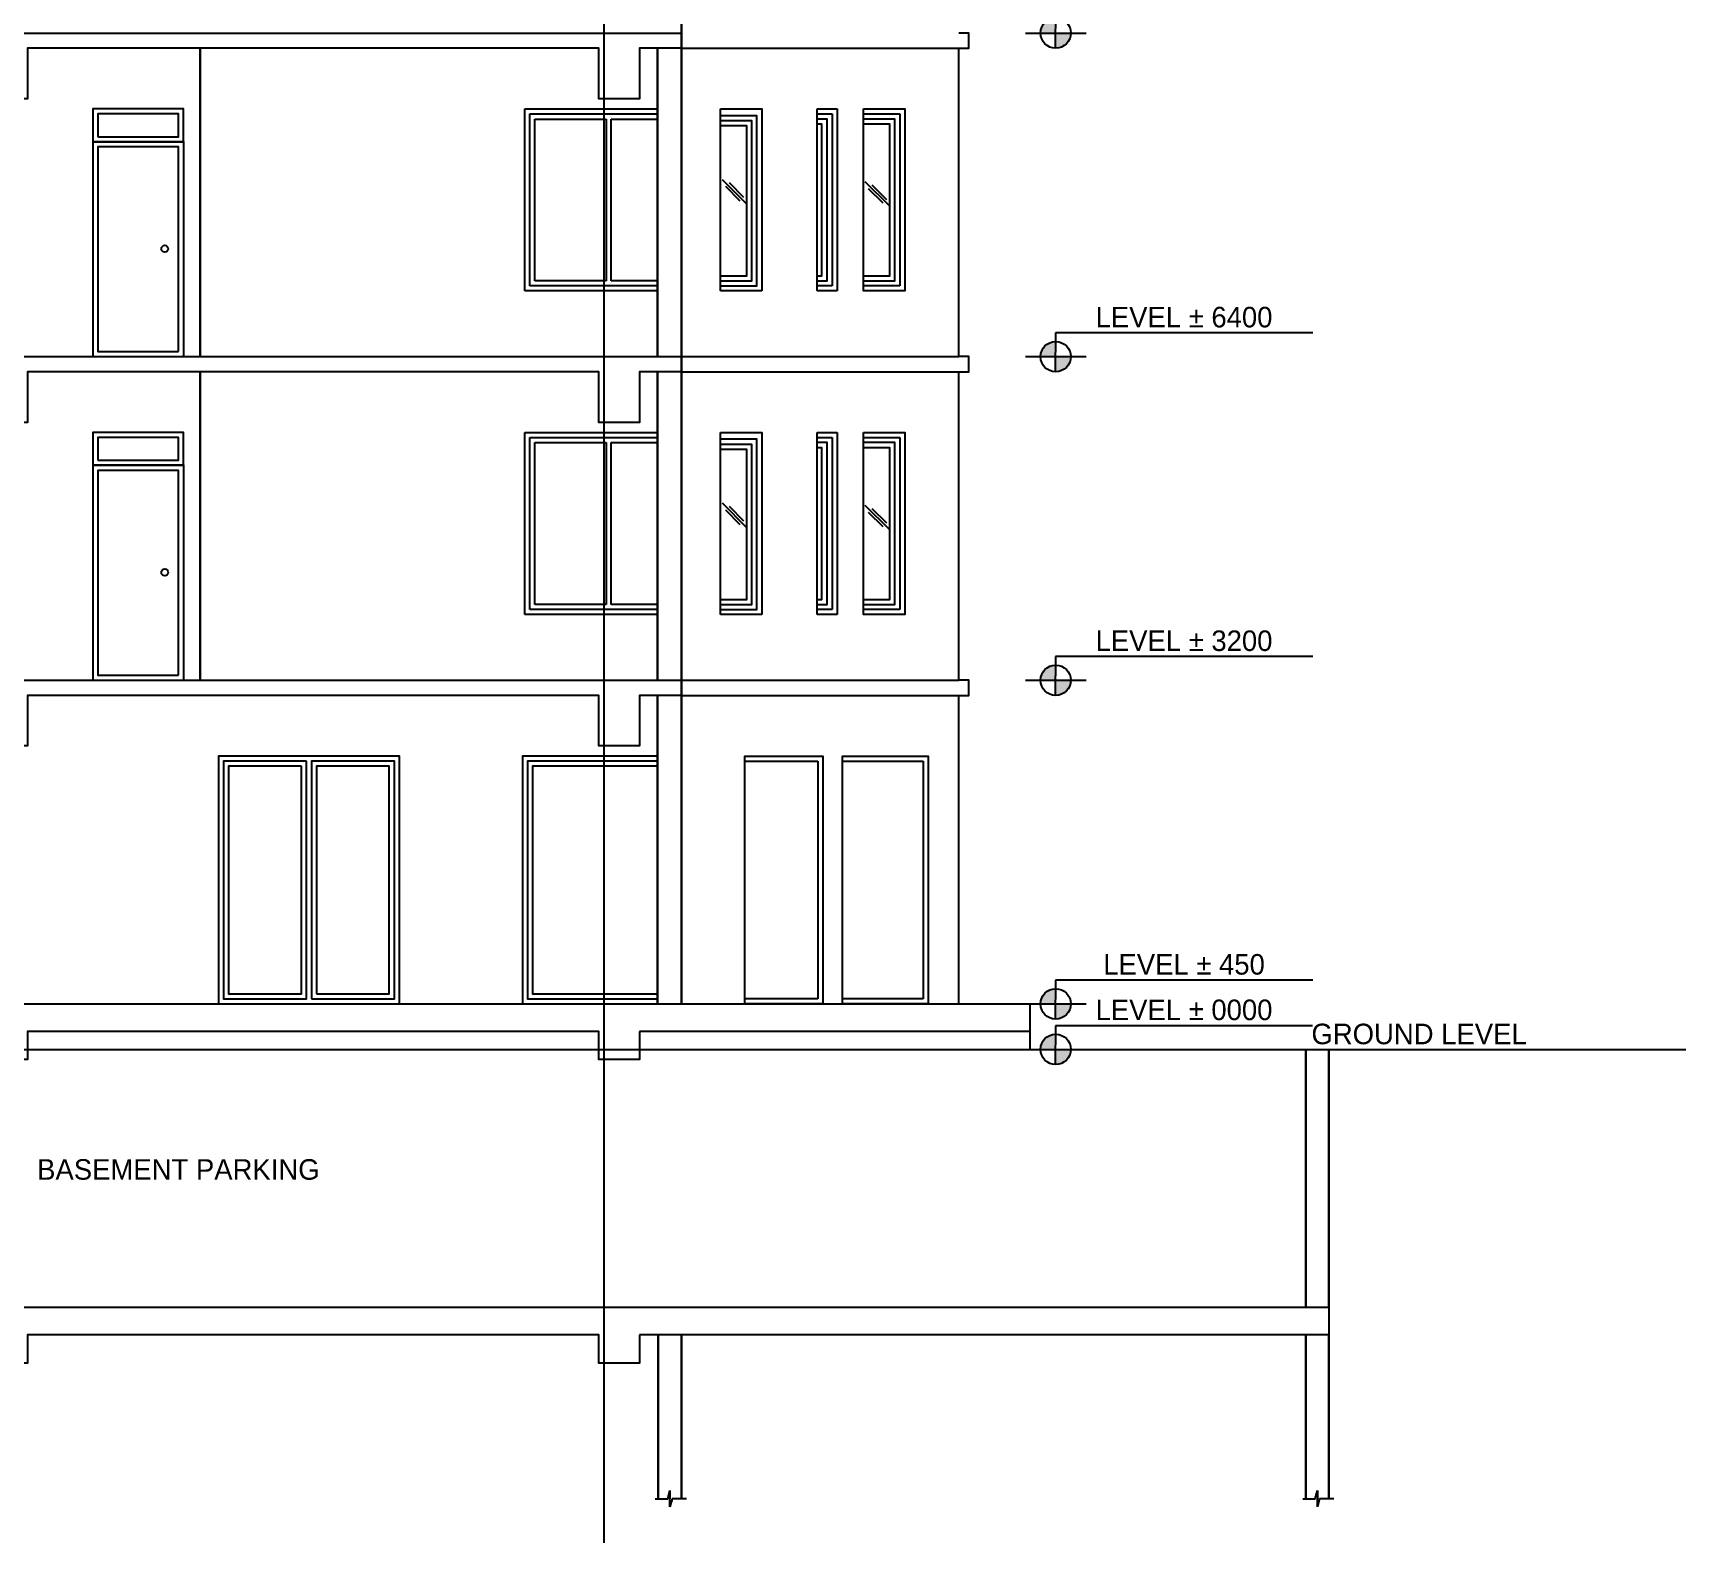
# Model space of a CAD drawing. Header units: millimetres. Extents: x 173236 to 801264, y -94969 to 615039.
# Drawn here: x 496845 to 513191, y -25804 to -10874 of the extents above; entities that cross this region are included whole.
import ezdxf
from ezdxf.enums import TextEntityAlignment as Align

# ---------------------------------------------------------------- set-up
doc = ezdxf.new("R2010")
doc.units = ezdxf.units.MM
doc.header["$MEASUREMENT"] = 0
for name, color, linetype in [('SectionCutEdges', 7, 'Continuous'), ('VOX-A-ANNO-GRID-LINE', 254, 'Continuous'), ('VOX-A-ANNO-LEVEL', 200, 'Continuous'), ('VOX-A-ANNO-SYMB', 33, 'Continuous'), ('VOX-A-ANNO-TEXT', 30, 'Continuous'), ('VOX-A-COLUMN-SECT', 210, 'Continuous'), ('VOX-A-DOOR-ELEV', 83, 'Continuous'), ('VOX-A-ELEV-2', 133, 'Continuous'), ('VOX-A-ELEV-4-FAR', 137, 'Continuous')]:
    doc.layers.add(name, color=color, linetype=linetype)
doc.layers.add('VOX-A-WALL-SECT', color=1, linetype='Continuous', lineweight=30)
doc.styles.add('2 mm Rotis Annotative', font='', dxfattribs={"height": 2})
doc.styles.add('2 mm Rotis Annotative (IM)', font='', dxfattribs={"height": 0.08})
doc.styles.get('2 mm Rotis Annotative').set_extended_font_data('Rotis Sans Serif')
doc.styles.get('2 mm Rotis Annotative (IM)').set_extended_font_data('Rotis Sans Serif')

# ---------------------------------------------------------------- blocks, each defined once
blk = doc.blocks.new('*U57')
at = {"layer": 'VOX-A-ANNO-LEVEL'}
h = blk.add_hatch(color=256, dxfattribs=at)
h.dxf.hatch_style = 1
edge = h.paths.add_edge_path()
edge.add_arc((0.05, 0), 1.5, 267.655, 360)
edge.add_line((1.55, 0), (0, 0))
edge.add_line((0, 0), (-0.01, -1.5))
edge = h.paths.add_edge_path()
edge.add_arc((0.05, 0), 1.5, 91.2628, 180)
edge.add_line((-1.45, 0), (0, 0))
edge.add_line((0, 0), (0.01, 1.5))
for p, q in [((0.02, 2.34), (0, -1.5)), ((25.46, 2.34), (0.02, 2.34)), ((-2.95, 0), (3.05, 0))]:
    blk.add_line(p, q, dxfattribs=at)
blk.add_circle((0.05, 0), 1.5, dxfattribs=at)
at = {"layer": 'VOX-A-ANNO-LEVEL', "style": '2 mm Rotis Annotative'}
blk.add_attdef('LEVEL_NAME', text='', height=2.03, dxfattribs=at).set_placement((12.74, 3.91), align=Align.MIDDLE)
blk = doc.blocks.new('H')
at = {"layer": 'VOX-A-ANNO-SYMB', "ltscale": 0.05}
for p, q in [((12995.98, -127.71), (12986.48, -137.21)), ((12993.29, -128.98), (12987.65, -134.63)), ((12994.71, -130.4), (12989.06, -136.04))]:
    blk.add_line(p, q, dxfattribs=at)
blk = doc.blocks.new('*U127')
at = {"layer": 'VOX-A-ANNO-SYMB'}
for p, q in [((0, 155), (0, 74)), ((0, 46), (-53, 60)), ((-53, 60), (0, 60)), ((0, 74), (53, 60)), ((53, 60), (0, 60)), ((0, -46), (0, 46))]:
    blk.add_line(p, q, dxfattribs=at)

msp = doc.modelspace()

# ---------------------------------------------------------------- linework, layer by layer
at = {"layer": 'SectionCutEdges'}
msp.add_line((481905, -20923.8), (513190.6, -20923.8), dxfattribs=at)
at = {"layer": 'VOX-A-ANNO-GRID-LINE'}
msp.add_line((502491, 1658.1), (502491, -25804.5), dxfattribs=at)
at = {"layer": 'VOX-A-COLUMN-SECT'}
msp.add_line((506701.6, -20745.8), (506701.6, -20923.8), dxfattribs=at)
for points in [[(492684.9, -11023.8), (492684.9, -10873.8), (503257.8, -10873.8), (503257.8, -11023.8), (502841.6, -11023.8), (502841.5, -11523.8), (502441.5, -11523.8), (502441.6, -11023.8), (496790.5, -11023.8), (496790.4, -11523.8), (496390.4, -11523.8), (496390.5, -11023.8)], [(492684.9, -14223.8), (492684.9, -14073.8), (503257.8, -14073.8), (503257.8, -14223.8), (502841.6, -14223.8), (502841.5, -14723.8), (502441.5, -14723.8), (502441.6, -14223.8), (496790.5, -14223.8), (496790.4, -14723.8), (496390.4, -14723.8), (496390.5, -14223.8)], [(492684.9, -17423.8), (492684.9, -17273.8), (503257.8, -17273.8), (503257.8, -17423.8), (502841.6, -17423.8), (502841.5, -17923.8), (502441.5, -17923.8), (502441.6, -17423.8), (496790.5, -17423.8), (496790.4, -17923.8), (496390.4, -17923.8), (496390.5, -17423.8)], [(502841.5, -20745.8), (502841.5, -21025.2), (502441.5, -21025.2), (502441.5, -20745.8), (496790.5, -20745.8), (496790.5, -21025.2), (496390.5, -21025.2), (496390.5, -20745.8), (489254.8, -20745.8), (489254.8, -21025.2), (488854.8, -21025.2), (488854.8, -20473.8), (503833.3, -20473.8), (506701.6, -20473.8), (506701.6, -20745.8)], [(502841.5, -23745.8), (502841.5, -24025.2), (502441.5, -24025.2), (502441.5, -23745.8), (496790.5, -23745.8), (496790.5, -24025.2), (496390.5, -24025.2), (496390.5, -23745.8), (489254.8, -23745.8), (489254.8, -24025.2), (488854.8, -24025.2), (488854.8, -23473.8), (503833.3, -23473.8), (509660.2, -23473.8), (509660.2, -23745.8)]]:
    msp.add_lwpolyline(points, close=True, dxfattribs=at)
at = {"layer": 'VOX-A-DOOR-ELEV'}
for p, q in [((501708.3, -13423.8), (501708.3, -11623.8)), ((501708.3, -11623.8), (503020.6, -11623.8)), ((501758.3, -13373.8), (501758.3, -11673.8)), ((501758.3, -11673.8), (503020.6, -11673.8)), ((501808.3, -13323.8), (501808.3, -11723.8)), ((501808.3, -11723.8), (502511.9, -11723.8)), ((502511.9, -11723.8), (502511.9, -13323.8)), ((502561.9, -13323.8), (502561.9, -11723.8)), ((502561.9, -11723.8), (503020.6, -11723.8)), ((503020.6, -13373.8), (501758.3, -13373.8)), ((502511.9, -13323.8), (501808.3, -13323.8)), ((503020.6, -13323.8), (502561.9, -13323.8)), ((503020.6, -13423.8), (501708.3, -13423.8)), ((501708.3, -16623.8), (501708.3, -14823.8)), ((501708.3, -14823.8), (503020.6, -14823.8)), ((501758.3, -16573.8), (501758.3, -14873.8)), ((501758.3, -14873.8), (503020.6, -14873.8)), ((501808.3, -16523.8), (501808.3, -14923.8)), ((501808.3, -14923.8), (502511.9, -14923.8)), ((502511.9, -14923.8), (502511.9, -16523.8)), ((502561.9, -16523.8), (502561.9, -14923.8)), ((502561.9, -14923.8), (503020.6, -14923.8)), ((503020.6, -16623.8), (501708.3, -16623.8)), ((503020.6, -16573.8), (501758.3, -16573.8)), ((502511.9, -16523.8), (501808.3, -16523.8)), ((503020.6, -16523.8), (502561.9, -16523.8))]:
    msp.add_line(p, q, dxfattribs=at)
for points in [[(497434.9, -11948.4), (498332.9, -11948.4), (498332.9, -11623.8), (497434.9, -11623.8)], [(497484.9, -11898.4), (498282.9, -11898.4), (498282.9, -11673.8), (497484.9, -11673.8)], [(498284.8, -14023.8), (498284.8, -11998.4), (497484.9, -11998.4), (497484.9, -14023.8)], [(497434.9, -15148.4), (498332.9, -15148.4), (498332.9, -14823.8), (497434.9, -14823.8)], [(497484.9, -15098.4), (498282.9, -15098.4), (498282.9, -14873.8), (497484.9, -14873.8)], [(498284.8, -17223.8), (498284.8, -15198.4), (497484.9, -15198.4), (497484.9, -17223.8)], [(499548.5, -18073.8), (498729, -18073.8), (498729, -20423.8), (499548.5, -20423.8)], [(499498.5, -18123.8), (498779, -18123.8), (498779, -20373.8), (499498.5, -20373.8)], [(499598.5, -20423.8), (500418, -20423.8), (500418, -18073.8), (499598.5, -18073.8)], [(499648.5, -20373.8), (500368, -20373.8), (500368, -18123.8), (499648.5, -18123.8)]]:
    msp.add_lwpolyline(points, close=True, dxfattribs=at)
for points in [[(498334.8, -14073.8), (498334.8, -11948.4), (497434.9, -11948.4), (497434.9, -14073.8)], [(498334.8, -17273.8), (498334.8, -15148.4), (497434.9, -15148.4), (497434.9, -17273.8)], [(500468, -20473.8), (500468, -18023.8), (498679, -18023.8), (498679, -20473.8)], [(503020.6, -18023.8), (501684.1, -18023.8), (501684.1, -20473.8), (503020.6, -20473.8)], [(503020.6, -18073.8), (501734.1, -18073.8), (501734.1, -20423.8), (503020.6, -20423.8)], [(503020.6, -18123.8), (501784.1, -18123.8), (501784.1, -20373.8), (503020.6, -20373.8)]]:
    msp.add_lwpolyline(points, dxfattribs=at)
for centre in [(498147.9, -13007), (498147.9, -16207)]:
    msp.add_circle(centre, 34.1, dxfattribs=at)
at = {"layer": 'VOX-A-ELEV-2'}
for p, q in [((503257.8, -11023.8), (505998.9, -11023.8)), ((503257.8, -14073.8), (505998.9, -14073.8)), ((503257.8, -14223.8), (505998.9, -14223.8)), ((503257.8, -17273.8), (505998.9, -17273.8)), ((503257.8, -17423.8), (505998.9, -17423.8))]:
    msp.add_line(p, q, dxfattribs=at)
for points in [[(505998.9, -11023.8), (506098.9, -11023.8), (506098.9, -10873.8), (505998.9, -10873.8)], [(505998.9, -14223.8), (506098.9, -14223.8), (506098.9, -14073.8), (505998.9, -14073.8)], [(505998.9, -17423.8), (506098.9, -17423.8), (506098.9, -17273.8), (505998.9, -17273.8)]]:
    msp.add_lwpolyline(points, dxfattribs=at)
at = {"layer": 'VOX-A-ELEV-4-FAR'}
for p, q in [((505998.9, -14073.8), (505998.9, -11023.8)), ((503644.4, -13423.8), (503644.4, -11623.8)), ((504053.3, -11691.1), (504053.3, -13423.8)), ((504599.3, -13423.8), (504599.3, -11623.8)), ((504599.3, -11623.8), (504796.7, -11623.8)), ((504599.3, -11673.8), (504746.7, -11673.8)), ((504746.7, -11673.8), (504746.7, -13373.8)), ((504796.7, -11623.8), (504796.7, -13423.8)), ((505057.6, -11673.8), (505416.4, -11673.8)), ((505416.4, -11673.8), (505416.4, -13373.8)), ((504746.7, -13373.8), (504599.3, -13373.8)), ((505416.4, -13373.8), (505057.6, -13373.8)), ((504053.3, -13423.8), (503644.4, -13423.8)), ((504796.7, -13423.8), (504599.3, -13423.8)), ((505998.9, -17273.8), (505998.9, -14223.8)), ((503644.4, -16623.8), (503644.4, -14823.8)), ((504599.3, -16623.8), (504599.3, -14823.8)), ((504599.3, -14823.8), (504796.7, -14823.8)), ((504599.3, -14873.8), (504746.7, -14873.8)), ((504746.7, -14873.8), (504746.7, -16573.8)), ((504796.7, -14823.8), (504796.7, -16623.8)), ((505057.6, -14873.8), (505416.4, -14873.8)), ((505416.4, -14873.8), (505416.4, -16573.8)), ((504053.3, -14891.1), (504053.3, -16623.8)), ((504053.3, -16623.8), (503644.4, -16623.8)), ((504746.7, -16573.8), (504599.3, -16573.8)), ((504796.7, -16623.8), (504599.3, -16623.8)), ((505416.4, -16573.8), (505057.6, -16573.8)), ((505998.9, -20473.8), (505998.9, -17423.8)), ((503884.9, -18073.8), (504606.9, -18073.8)), ((504606.9, -18073.8), (504606.9, -20423.8)), ((504849.8, -18073.8), (505646.5, -18073.8)), ((505646.5, -18073.8), (505646.5, -20423.8)), ((504606.9, -20423.8), (503884.9, -20423.8)), ((505646.5, -20423.8), (504849.8, -20423.8))]:
    msp.add_line(p, q, dxfattribs=at)
for points in [[(503644.4, -11623.8), (504053.3, -11623.8), (504053.3, -11691.1)], [(503644.4, -13373.8), (504003.3, -13373.8), (504003.3, -11691.1), (503644.4, -11691.1)], [(503644.4, -13323.8), (503953.3, -13323.8), (503953.3, -11741.1), (503644.4, -11741.1)], [(504599.3, -13323.8), (504696.7, -13323.8), (504696.7, -11723.8), (504599.3, -11723.8)], [(505057.6, -13323.8), (505366.4, -13323.8), (505366.4, -11723.8), (505057.6, -11723.8)], [(503644.4, -13273.8), (503903.3, -13273.8), (503903.3, -11791.1), (503644.4, -11791.1)], [(504599.3, -13273.8), (504646.7, -13273.8), (504646.7, -11773.8), (504599.3, -11773.8)], [(505057.6, -13273.8), (505316.4, -13273.8), (505316.4, -11773.8), (505057.6, -11773.8)], [(503644.4, -14823.8), (504053.3, -14823.8), (504053.3, -14891.1)], [(503644.4, -16573.8), (504003.3, -16573.8), (504003.3, -14891.1), (503644.4, -14891.1)], [(503644.4, -16523.8), (503953.3, -16523.8), (503953.3, -14941.1), (503644.4, -14941.1)], [(503644.4, -16473.8), (503903.3, -16473.8), (503903.3, -14991.1), (503644.4, -14991.1)], [(504599.3, -16523.8), (504696.7, -16523.8), (504696.7, -14923.8), (504599.3, -14923.8)], [(504599.3, -16473.8), (504646.7, -16473.8), (504646.7, -14973.8), (504599.3, -14973.8)], [(505057.6, -16523.8), (505366.4, -16523.8), (505366.4, -14923.8), (505057.6, -14923.8)], [(505057.6, -16473.8), (505316.4, -16473.8), (505316.4, -14973.8), (505057.6, -14973.8)]]:
    msp.add_lwpolyline(points, dxfattribs=at)
for points in [[(505057.6, -11623.8), (505466.4, -11623.8), (505466.4, -13423.8), (505057.6, -13423.8)], [(505057.6, -14823.8), (505466.4, -14823.8), (505466.4, -16623.8), (505057.6, -16623.8)], [(504656.9, -20473.8), (503884.9, -20473.8), (503884.9, -18023.8), (504656.9, -18023.8)], [(505696.5, -20473.8), (504849.8, -20473.8), (504849.8, -18023.8), (505696.5, -18023.8)]]:
    msp.add_lwpolyline(points, close=True, dxfattribs=at)
at = {"layer": 'VOX-A-WALL-SECT'}
for p, q in [((503257.8, -4623.8), (503257.8, -20473.8)), ((498497.9, -14073.8), (498497.9, -11023.8)), ((503020.6, -11023.8), (503020.6, -14073.8)), ((498497.9, -17273.8), (498497.9, -14223.8)), ((503020.6, -14223.8), (503020.6, -17273.8)), ((503020.6, -17423.8), (503020.6, -20473.8)), ((509430.2, -23473.8), (509430.2, -20923.8)), ((509660.2, -23473.8), (509660.2, -20923.8)), ((503027.6, -23745.8), (503027.6, -25366.9)), ((503257.6, -23745.8), (503257.6, -25367.8)), ((509430.2, -23745.8), (509430.2, -25366.9)), ((509660.2, -23745.8), (509660.2, -25367.8))]:
    msp.add_line(p, q, dxfattribs=at)

# ---------------------------------------------------------------- block references
at = {"xscale": 100, "yscale": 100, "zscale": 100}
for p, values in [((506953.3, -10873.8), {'LEVEL_NAME': 'LEVEL %%P 9600'}), ((506953.3, -14073.8), {'LEVEL_NAME': 'LEVEL %%P 6400'}), ((506953.3, -17273.8), {'LEVEL_NAME': 'LEVEL %%P 3200'}), ((506953.3, -20473.8), {'LEVEL_NAME': 'LEVEL %%P 450'}), ((506953.2, -20923.8), {'LEVEL_NAME': 'LEVEL %%P 0000'})]:
    msp.add_blockref('*U57', p, dxfattribs=at).add_auto_attribs(values)
at = {"xscale": 1.527505174118865, "yscale": 1.527505174118865, "zscale": 1.527505174118865, "rotation": 89.90873389622136}
for p in [(503235.4, -25367.8), (509638, -25367.8)]:
    msp.add_blockref('*U127', p, dxfattribs=at)
at = {"layer": 'VOX-A-ELEV-4-FAR', "xscale": -25.4, "yscale": 25.4, "zscale": 25.4}
for p in [(833757, -9076.5), (835169.9, -9098.8), (833757, -12276.5), (835169.9, -12298.8)]:
    msp.add_blockref('H', p, dxfattribs=at)

# ---------------------------------------------------------------- texts
at = {"layer": 'VOX-A-ANNO-TEXT', "char_height": 203.2, "width": 3853.216, "attachment_point": 1, "style": '2 mm Rotis Annotative (IM)'}
for s, insert in [('GROUND LEVEL', (509487.3, -20669.7)), ('BASEMENT PARKING', (496885.6, -22009.7))]:
    msp.add_mtext(s, dxfattribs=dict(at, insert=insert))

doc.saveas('drawing.dxf')
